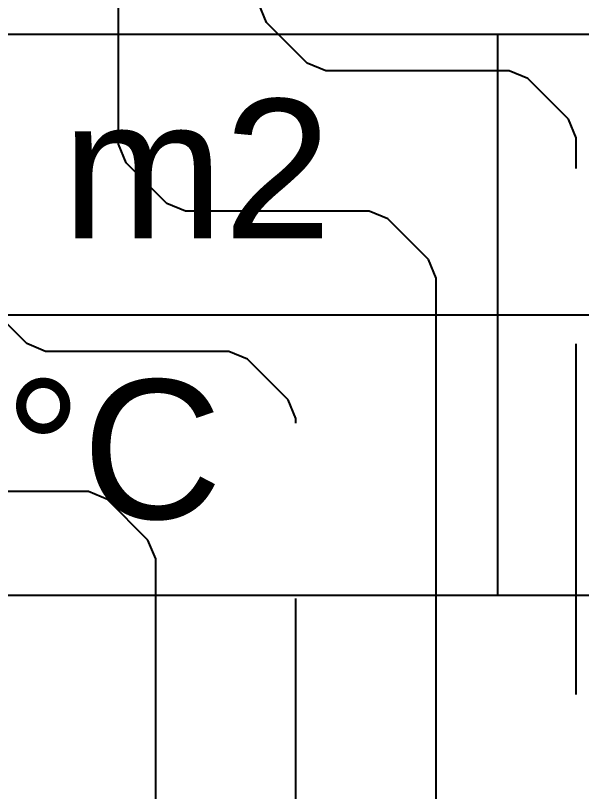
# Model space of a CAD drawing. Header units: millimetres. Extents: x 90740 to 167944, y -39332 to 25855.
# Drawn here: x 100594 to 100998, y 1288 to 1841 of the extents above; entities that cross this region are included whole.
import ezdxf

# ---------------------------------------------------------------- set-up
doc = ezdxf.new("R2010")
doc.units = ezdxf.units.MM
doc.linetypes.add('DASH', pattern=[75, 50, -25])
doc.layers.add('1__NP___MIESTNOSTIUK', color=7, linetype='Continuous')
doc.layers.add('PODLAHOVKA', color=7, linetype='Continuous')
doc.styles.add('ARIAL', font='arial.ttf')

msp = doc.modelspace()

# ---------------------------------------------------------------- linework, layer by layer
at = {"layer": '1__NP___MIESTNOSTIUK', "color": 18}
for p, q in [((100188.47, 1827.38), (101688.47, 1827.38)), ((100188.47, 1827.38), (101688.47, 1827.38)), ((100938.47, 1627.38), (100938.47, 1827.38)), ((100188.47, 1627.38), (101688.47, 1627.38)), ((100188.47, 1627.38), (101688.47, 1627.38)), ((100938.47, 1427.38), (100938.47, 1627.38)), ((100188.47, 1427.38), (101688.47, 1427.38)), ((100188.47, 1427.38), (101688.47, 1427.38))]:
    msp.add_line(p, q, dxfattribs=at)
at = {"layer": 'PODLAHOVKA', "color": 12, "ltscale": 5}
for p, q in [((100667.9, 1749.06), (100667.9, 2354.57)), ((100673.42, 1735.73), (100667.9, 1749.06)), ((100702.37, 1706.77), (100673.42, 1735.73)), ((100715.71, 1701.25), (100702.37, 1706.77)), ((100846.57, 1701.25), (100715.71, 1701.25)), ((100859.9, 1695.73), (100846.57, 1701.25)), ((100888.86, 1666.77), (100859.9, 1695.73)), ((100894.38, 1653.44), (100888.86, 1666.77)), ((100894.38, 900.19), (100894.38, 1653.44)), ((100646.57, 1501.25), (100515.71, 1501.25)), ((100659.9, 1495.73), (100646.57, 1501.25)), ((100688.86, 1466.77), (100659.9, 1495.73)), ((100694.38, 1453.44), (100688.86, 1466.77)), ((100694.38, 700.19), (100694.38, 1453.44))]:
    msp.add_line(p, q, dxfattribs=at)
at = {"layer": 'PODLAHOVKA', "color": 172, "linetype": 'DASH', "ltscale": 5}
for points in [[(100794.38, 800.19), (100794.38, 1553.44), (100788.86, 1566.77), (100759.9, 1595.73), (100746.57, 1601.25), (100615.71, 1601.25), (100602.37, 1606.77), (100573.42, 1635.73), (100567.9, 1649.06), (100567.9, 2454.57), (100573.42, 2467.9), (100602.37, 2496.86), (100615.71, 2502.38), (101020.08, 2502.38), (101033.42, 2496.86), (101062.37, 2467.9), (101067.89, 2454.57), (101067.89, 981.67)], [(100994.38, 981.67), (100994.38, 1753.44), (100988.86, 1766.77), (100959.9, 1795.73), (100946.57, 1801.25), (100815.71, 1801.25), (100802.37, 1806.77), (100773.42, 1835.73), (100767.9, 1849.06), (100767.9, 2262.54), (100772.5, 2273.65), (100797.97, 2299.13), (100805.83, 2302.38), (100829.96, 2302.38), (100837.82, 2299.13), (100863.29, 2273.65), (100867.89, 2262.54), (100867.89, 2202.38), (100867.89, 2102.1)]]:
    msp.add_lwpolyline(points, dxfattribs=at)

# ---------------------------------------------------------------- texts
at = {"layer": '1__NP___MIESTNOSTIUK', "color": 18, "style": 'ARIAL'}
for s, p in [('11.4 m2', (100319.47, 1681.88)), ('24 °C', (100393.97, 1481.88))]:
    msp.add_text(s, height=99.147, dxfattribs=at).set_placement(p)

doc.saveas('drawing.dxf')
